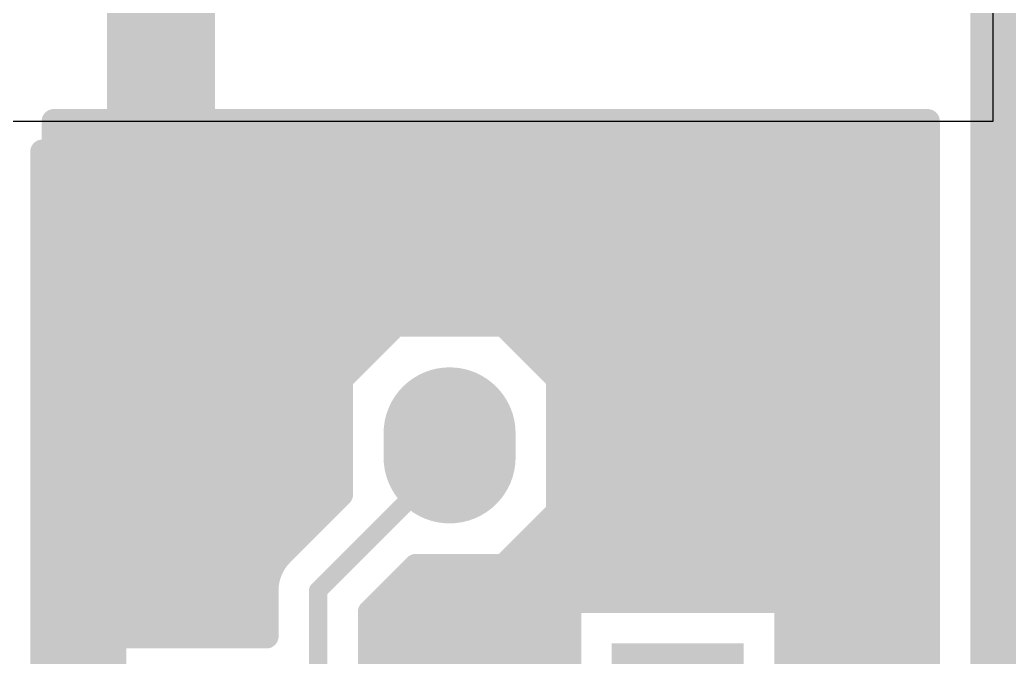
# Model space of a CAD drawing. Header units: inches. Extents: x 0 to 226, y 0 to 70.
# Drawn here: x 217.42 to 225.71, y 14.04 to 19.34 of the extents above; entities that cross this region are included whole.
import ezdxf

# ---------------------------------------------------------------- set-up
doc = ezdxf.new("R2010")
doc.units = ezdxf.units.IN
for name, color, linetype in [('Keep-Out Layer', 6, 'Continuous'), ('Multi-Layer', 9, 'Continuous'), ('Top Layer', 1, 'Continuous')]:
    doc.layers.add(name, color=color, linetype=linetype)

msp = doc.modelspace()

# ---------------------------------------------------------------- hatches: boundary and pattern name
at = {"layer": 'Top Layer'}
for points in [[(219.0433, 23.9051), (218.1433, 23.9051), (218.1433, 18.5997), (219.0433, 18.5997)], [(218.1433, 17.802), (219.0433, 17.802), (219.0433, 18.8997), (218.1433, 18.8997)], [(217.7928, 17.9187), (219.7057, 17.9187), (219.7057, 18.5997), (217.7928, 18.5997)]]:
    msp.add_hatch(color=1, dxfattribs=at).paths.add_polyline_path(points)

# ---------------------------------------------------------------- linework, layer by layer
at = {"layer": 'Keep-Out Layer'}
msp.add_lwpolyline([(225.5241, -0.0084, 0.381, 0.381, 0), (225.5241, 24.8217, 0.381, 0.381, 0)], format="xyseb", dxfattribs=at)
at = {"layer": 'Multi-Layer'}
for p, q in [((225.5241, 18.4981), (225.5241, 24.8557)), ((206.0836, 18.4981), (225.5241, 18.4981))]:
    msp.add_line(p, q, dxfattribs=at)
at = {"layer": 'Top Layer'}
for points in [[(217.6996, 18.4981, 0.2032, 0.2032, 0), (217.7877, 18.4981, 0.2032, 0.2032, 0)], [(217.6996, 18.2441, 0.2032, 0.2032, 0), (217.6996, 18.4981, 0.2032, 0.2032, 0)], [(217.7877, 18.2441, 0.2032, 0.2032, 0), (217.7877, 18.4981, 0.2032, 0.2032, 0)], [(219.3989, 18.4981, 0.2032, 0.2032, 0), (224.978, 18.4981, 0.2032, 0.2032, 0)], [(219.3989, 18.2441, 0.2032, 0.2032, 0), (219.3989, 18.4981, 0.2032, 0.2032, 0)], [(219.4928, 14.729, 0.2032, 0.2032, 0), (219.4928, 18.4981, 0.2032, 0.2032, 0)], [(219.696, 14.9953, 0.2032, 0.2032, 0), (219.696, 18.4981, 0.2032, 0.2032, 0)], [(219.8992, 15.1985, 0.2032, 0.2032, 0), (219.8992, 18.4981, 0.2032, 0.2032, 0)], [(220.1024, 16.3634, 0.2032, 0.2032, 0), (220.1024, 18.4981, 0.2032, 0.2032, 0)], [(220.3056, 16.5666, 0.2032, 0.2032, 0), (220.3056, 18.4981, 0.2032, 0.2032, 0)], [(220.5088, 16.7698, 0.2032, 0.2032, 0), (220.5088, 18.4981, 0.2032, 0.2032, 0)], [(220.712, 16.8042, 0.2032, 0.2032, 0), (220.712, 18.4981, 0.2032, 0.2032, 0)], [(220.9152, 16.8042, 0.2032, 0.2032, 0), (220.9152, 18.4981, 0.2032, 0.2032, 0)], [(221.1184, 16.8042, 0.2032, 0.2032, 0), (221.1184, 18.4981, 0.2032, 0.2032, 0)], [(221.3216, 16.8042, 0.2032, 0.2032, 0), (221.3216, 18.4981, 0.2032, 0.2032, 0)], [(221.5248, 16.7283, 0.2032, 0.2032, 0), (221.5248, 18.4981, 0.2032, 0.2032, 0)], [(221.728, 16.5251, 0.2032, 0.2032, 0), (221.728, 18.4981, 0.2032, 0.2032, 0)], [(221.9312, 12.992, 0.2032, 0.2032, 0), (221.9312, 18.4981, 0.2032, 0.2032, 0)], [(222.1344, 14.5042, 0.2032, 0.2032, 0), (222.1344, 18.4981, 0.2032, 0.2032, 0)], [(222.3376, 14.5042, 0.2032, 0.2032, 0), (222.3376, 18.4981, 0.2032, 0.2032, 0)], [(222.5408, 14.5042, 0.2032, 0.2032, 0), (222.5408, 18.4981, 0.2032, 0.2032, 0)], [(222.744, 14.5042, 0.2032, 0.2032, 0), (222.744, 18.4981, 0.2032, 0.2032, 0)], [(222.9472, 14.5042, 0.2032, 0.2032, 0), (222.9472, 18.4981, 0.2032, 0.2032, 0)], [(223.1504, 14.5042, 0.2032, 0.2032, 0), (223.1504, 18.4981, 0.2032, 0.2032, 0)], [(223.3536, 14.5042, 0.2032, 0.2032, 0), (223.3536, 18.4981, 0.2032, 0.2032, 0)], [(223.5568, 14.5042, 0.2032, 0.2032, 0), (223.5568, 18.4981, 0.2032, 0.2032, 0)], [(223.76, 14.5042, 0.2032, 0.2032, 0), (223.76, 18.4981, 0.2032, 0.2032, 0)], [(223.9632, 0.5377, 0.2032, 0.2032, 0), (223.9632, 18.4981, 0.2032, 0.2032, 0)], [(224.1664, 0.5377, 0.2032, 0.2032, 0), (224.1664, 18.4981, 0.2032, 0.2032, 0)], [(224.3696, 0.5377, 0.2032, 0.2032, 0), (224.3696, 18.4981, 0.2032, 0.2032, 0)], [(224.5728, 0.5377, 0.2032, 0.2032, 0), (224.5728, 18.4981, 0.2032, 0.2032, 0)], [(224.776, 0.5377, 0.2032, 0.2032, 0), (224.776, 18.4981, 0.2032, 0.2032, 0)], [(224.978, 0.5377, 0.2032, 0.2032, 0), (224.978, 18.4981, 0.2032, 0.2032, 0)], [(217.6996, 18.4041, 0.2032, 0.2032, 0), (217.7877, 18.4041, 0.2032, 0.2032, 0)], [(219.3989, 18.4041, 0.2032, 0.2032, 0), (224.978, 18.4041, 0.2032, 0.2032, 0)], [(217.6046, 18.2441, 0.2032, 0.2032, 0), (217.6996, 18.2441, 0.2032, 0.2032, 0)], [(217.6046, 13.591, 0.2032, 0.2032, 0), (217.6046, 18.2441, 0.2032, 0.2032, 0)], [(217.664, 13.1531, 0.2032, 0.2032, 0), (217.664, 18.2441, 0.2032, 0.2032, 0)], [(217.7877, 18.2441, 0.2032, 0.2032, 0), (219.3989, 18.2441, 0.2032, 0.2032, 0)], [(217.8672, 12.6999, 0.2032, 0.2032, 0), (217.8672, 18.2441, 0.2032, 0.2032, 0)], [(218.0704, 12.4447, 0.2032, 0.2032, 0), (218.0704, 18.2441, 0.2032, 0.2032, 0)], [(218.2736, 14.2084, 0.2032, 0.2032, 0), (218.2736, 18.2441, 0.2032, 0.2032, 0)], [(218.4768, 14.2084, 0.2032, 0.2032, 0), (218.4768, 18.2441, 0.2032, 0.2032, 0)], [(218.68, 14.2084, 0.2032, 0.2032, 0), (218.68, 18.2441, 0.2032, 0.2032, 0)], [(218.8832, 14.2084, 0.2032, 0.2032, 0), (218.8832, 18.2441, 0.2032, 0.2032, 0)], [(219.0864, 14.2084, 0.2032, 0.2032, 0), (219.0864, 18.2441, 0.2032, 0.2032, 0)], [(219.2896, 14.2084, 0.2032, 0.2032, 0), (219.2896, 18.2441, 0.2032, 0.2032, 0)], [(217.6046, 18.2009, 0.2032, 0.2032, 0), (224.978, 18.2009, 0.2032, 0.2032, 0)], [(217.6046, 17.9977, 0.2032, 0.2032, 0), (224.978, 17.9977, 0.2032, 0.2032, 0)], [(217.6046, 17.7945, 0.2032, 0.2032, 0), (224.978, 17.7945, 0.2032, 0.2032, 0)], [(217.6046, 17.5913, 0.2032, 0.2032, 0), (224.978, 17.5913, 0.2032, 0.2032, 0)], [(217.6046, 17.3881, 0.2032, 0.2032, 0), (224.978, 17.3881, 0.2032, 0.2032, 0)], [(217.6046, 17.1849, 0.2032, 0.2032, 0), (224.978, 17.1849, 0.2032, 0.2032, 0)], [(217.6046, 16.9817, 0.2032, 0.2032, 0), (224.978, 16.9817, 0.2032, 0.2032, 0)], [(217.6046, 16.7785, 0.2032, 0.2032, 0), (220.5176, 16.7785, 0.2032, 0.2032, 0)], [(220.0905, 16.3514, 0.2032, 0.2032, 0), (220.5433, 16.8042, 0.2032, 0.2032, 0)], [(220.5433, 16.8042, 0.2032, 0.2032, 0), (221.4489, 16.8042, 0.2032, 0.2032, 0)], [(221.4489, 16.8042, 0.2032, 0.2032, 0), (221.9017, 16.3514, 0.2032, 0.2032, 0)], [(221.4747, 16.7785, 0.2032, 0.2032, 0), (224.978, 16.7785, 0.2032, 0.2032, 0)], [(217.6046, 16.5753, 0.2032, 0.2032, 0), (220.3144, 16.5753, 0.2032, 0.2032, 0)], [(221.6779, 16.5753, 0.2032, 0.2032, 0), (224.978, 16.5753, 0.2032, 0.2032, 0)], [(217.6046, 16.3721, 0.2032, 0.2032, 0), (220.1112, 16.3721, 0.2032, 0.2032, 0)], [(220.0905, 15.3898, 0.2032, 0.2032, 0), (220.0905, 16.3514, 0.2032, 0.2032, 0)], [(220.9961, 15.6986, 1.1, 1.1, 0), (220.9961, 15.8986, 1.1, 1.1, 0)], [(221.8811, 16.3721, 0.2032, 0.2032, 0), (224.978, 16.3721, 0.2032, 0.2032, 0)], [(221.9017, 15.2458, 0.2032, 0.2032, 0), (221.9017, 16.3514, 0.2032, 0.2032, 0)], [(217.6046, 16.1689, 0.2032, 0.2032, 0), (220.0905, 16.1689, 0.2032, 0.2032, 0)], [(221.9017, 16.1689, 0.2032, 0.2032, 0), (224.978, 16.1689, 0.2032, 0.2032, 0)], [(217.6046, 15.9657, 0.2032, 0.2032, 0), (220.0905, 15.9657, 0.2032, 0.2032, 0)], [(221.9017, 15.9657, 0.2032, 0.2032, 0), (224.978, 15.9657, 0.2032, 0.2032, 0)], [(217.6046, 15.7625, 0.2032, 0.2032, 0), (220.0905, 15.7625, 0.2032, 0.2032, 0)], [(219.9018, 14.5905, 0.1524, 0.1524, 0), (221.1302, 15.8189, 0.1524, 0.1524, 0)], [(221.9017, 15.7625, 0.2032, 0.2032, 0), (224.978, 15.7625, 0.2032, 0.2032, 0)], [(217.6046, 15.5593, 0.2032, 0.2032, 0), (220.0905, 15.5593, 0.2032, 0.2032, 0)], [(221.9017, 15.5593, 0.2032, 0.2032, 0), (224.978, 15.5593, 0.2032, 0.2032, 0)], [(217.6046, 15.3561, 0.2032, 0.2032, 0), (220.0568, 15.3561, 0.2032, 0.2032, 0)], [(219.597, 14.8963, 0.2032, 0.2032, 0), (220.0905, 15.3898, 0.2032, 0.2032, 0)], [(221.9017, 15.3561, 0.2032, 0.2032, 0), (224.978, 15.3561, 0.2032, 0.2032, 0)], [(221.4489, 14.793, 0.2032, 0.2032, 0), (221.9017, 15.2458, 0.2032, 0.2032, 0)], [(217.6046, 15.1529, 0.2032, 0.2032, 0), (219.8536, 15.1529, 0.2032, 0.2032, 0)], [(221.8088, 15.1529, 0.2032, 0.2032, 0), (224.978, 15.1529, 0.2032, 0.2032, 0)], [(221.728, 12.9721, 0.2032, 0.2032, 0), (221.728, 15.0721, 0.2032, 0.2032, 0)], [(217.6046, 14.9497, 0.2032, 0.2032, 0), (219.6504, 14.9497, 0.2032, 0.2032, 0)], [(221.6056, 14.9497, 0.2032, 0.2032, 0), (224.978, 14.9497, 0.2032, 0.2032, 0)], [(219.47, 14.5905, 0.2032, 0.2032, -0.199327), (219.597, 14.8963, 0.2032, 0.2032, 0)], [(219.47, 14.5905, 0.2032, 0.2032, -0.198912), (219.5965, 14.8958, 0.2032, 0.2032, 0)], [(221.5248, 12.9721, 0.2032, 0.2032, 0), (221.5248, 14.8689, 0.2032, 0.2032, 0)], [(220.3336, 14.4116, 0.2032, 0.2032, 0), (220.7151, 14.793, 0.2032, 0.2032, 0)], [(220.712, 12.9721, 0.2032, 0.2032, 0), (220.712, 14.79, 0.2032, 0.2032, 0)], [(220.7151, 14.793, 0.2032, 0.2032, 0), (221.4489, 14.793, 0.2032, 0.2032, 0)], [(220.9152, 12.9721, 0.2032, 0.2032, 0), (220.9152, 14.793, 0.2032, 0.2032, 0)], [(221.1184, 12.9721, 0.2032, 0.2032, 0), (221.1184, 14.793, 0.2032, 0.2032, 0)], [(221.3216, 12.9721, 0.2032, 0.2032, 0), (221.3216, 14.793, 0.2032, 0.2032, 0)], [(217.6046, 14.7465, 0.2032, 0.2032, 0), (219.4992, 14.7465, 0.2032, 0.2032, 0)], [(220.6685, 14.7465, 0.2032, 0.2032, 0), (224.978, 14.7465, 0.2032, 0.2032, 0)], [(219.47, 14.2084, 0.2032, 0.2032, 0), (219.47, 14.5905, 0.2032, 0.2032, 0)], [(220.5088, 12.9721, 0.2032, 0.2032, 0), (220.5088, 14.5868, 0.2032, 0.2032, 0)], [(217.6046, 14.5433, 0.2032, 0.2032, 0), (219.47, 14.5433, 0.2032, 0.2032, 0)], [(219.9018, 12.9309, 0.1524, 0.1524, 0), (219.9018, 14.5905, 0.1524, 0.1524, 0)], [(220.4653, 14.5433, 0.2032, 0.2032, 0), (224.978, 14.5433, 0.2032, 0.2032, 0)], [(221.9905, 14.5042, 0.2032, 0.2032, 0), (223.8017, 14.5042, 0.2032, 0.2032, 0)], [(221.9905, 13.0513, 0.2032, 0.2032, 0), (221.9905, 14.5042, 0.2032, 0.2032, 0)], [(223.8017, 12.493, 0.2032, 0.2032, 0), (223.8017, 14.5042, 0.2032, 0.2032, 0)], [(217.6046, 14.3401, 0.2032, 0.2032, 0), (219.47, 14.3401, 0.2032, 0.2032, 0)], [(220.3336, 12.9721, 0.2032, 0.2032, 0), (220.3336, 14.4116, 0.2032, 0.2032, 0)], [(220.3336, 14.3401, 0.2032, 0.2032, 0), (221.9905, 14.3401, 0.2032, 0.2032, 0)], [(223.8017, 14.3401, 0.2032, 0.2032, 0), (224.978, 14.3401, 0.2032, 0.2032, 0)], [(218.2025, 14.2084, 0.2032, 0.2032, 0), (219.47, 14.2084, 0.2032, 0.2032, 0)], [(218.2025, 12.5672, 0.2032, 0.2032, 0), (218.2025, 14.2084, 0.2032, 0.2032, 0)], [(217.6046, 14.1369, 0.2032, 0.2032, 0), (218.2025, 14.1369, 0.2032, 0.2032, 0)], [(220.3336, 14.1369, 0.2032, 0.2032, 0), (221.9905, 14.1369, 0.2032, 0.2032, 0)], [(223.8017, 14.1369, 0.2032, 0.2032, 0), (224.978, 14.1369, 0.2032, 0.2032, 0)], [(217.6046, 13.9337, 0.2032, 0.2032, 0), (218.2025, 13.9337, 0.2032, 0.2032, 0)], [(220.3336, 13.9337, 0.2032, 0.2032, 0), (221.9905, 13.9337, 0.2032, 0.2032, 0)], [(223.8017, 13.9337, 0.2032, 0.2032, 0), (224.978, 13.9337, 0.2032, 0.2032, 0)]]:
    msp.add_lwpolyline(points, format="xyseb", dxfattribs=at)
for points in [[(217.6488, 18.4981, 0.1016, 0.1016, 1), (217.7504, 18.4981, 0.1016, 0.1016, 1)], [(217.6488, 18.4981, 0.1016, 0.1016, 1), (217.7504, 18.4981, 0.1016, 0.1016, 1)], [(217.7369, 18.4981, 0.1016, 0.1016, 1), (217.8385, 18.4981, 0.1016, 0.1016, 1)], [(217.7369, 18.4981, 0.1016, 0.1016, 1), (217.8385, 18.4981, 0.1016, 0.1016, 1)], [(219.3481, 18.4981, 0.1016, 0.1016, 1), (219.4497, 18.4981, 0.1016, 0.1016, 1)], [(219.3481, 18.4981, 0.1016, 0.1016, 1), (219.4497, 18.4981, 0.1016, 0.1016, 1)], [(219.442, 18.4981, 0.1016, 0.1016, 1), (219.5436, 18.4981, 0.1016, 0.1016, 1)], [(219.6452, 18.4981, 0.1016, 0.1016, 1), (219.7468, 18.4981, 0.1016, 0.1016, 1)], [(219.8484, 18.4981, 0.1016, 0.1016, 1), (219.95, 18.4981, 0.1016, 0.1016, 1)], [(220.0516, 18.4981, 0.1016, 0.1016, 1), (220.1532, 18.4981, 0.1016, 0.1016, 1)], [(220.2548, 18.4981, 0.1016, 0.1016, 1), (220.3564, 18.4981, 0.1016, 0.1016, 1)], [(220.458, 18.4981, 0.1016, 0.1016, 1), (220.5596, 18.4981, 0.1016, 0.1016, 1)], [(220.6612, 18.4981, 0.1016, 0.1016, 1), (220.7628, 18.4981, 0.1016, 0.1016, 1)], [(220.8644, 18.4981, 0.1016, 0.1016, 1), (220.966, 18.4981, 0.1016, 0.1016, 1)], [(221.0676, 18.4981, 0.1016, 0.1016, 1), (221.1692, 18.4981, 0.1016, 0.1016, 1)], [(221.2708, 18.4981, 0.1016, 0.1016, 1), (221.3724, 18.4981, 0.1016, 0.1016, 1)], [(221.474, 18.4981, 0.1016, 0.1016, 1), (221.5756, 18.4981, 0.1016, 0.1016, 1)], [(221.6772, 18.4981, 0.1016, 0.1016, 1), (221.7788, 18.4981, 0.1016, 0.1016, 1)], [(221.8804, 18.4981, 0.1016, 0.1016, 1), (221.982, 18.4981, 0.1016, 0.1016, 1)], [(222.0836, 18.4981, 0.1016, 0.1016, 1), (222.1852, 18.4981, 0.1016, 0.1016, 1)], [(222.2868, 18.4981, 0.1016, 0.1016, 1), (222.3884, 18.4981, 0.1016, 0.1016, 1)], [(222.49, 18.4981, 0.1016, 0.1016, 1), (222.5916, 18.4981, 0.1016, 0.1016, 1)], [(222.6932, 18.4981, 0.1016, 0.1016, 1), (222.7948, 18.4981, 0.1016, 0.1016, 1)], [(222.8964, 18.4981, 0.1016, 0.1016, 1), (222.998, 18.4981, 0.1016, 0.1016, 1)], [(223.0996, 18.4981, 0.1016, 0.1016, 1), (223.2012, 18.4981, 0.1016, 0.1016, 1)], [(223.3028, 18.4981, 0.1016, 0.1016, 1), (223.4044, 18.4981, 0.1016, 0.1016, 1)], [(223.506, 18.4981, 0.1016, 0.1016, 1), (223.6076, 18.4981, 0.1016, 0.1016, 1)], [(223.7092, 18.4981, 0.1016, 0.1016, 1), (223.8108, 18.4981, 0.1016, 0.1016, 1)], [(223.9124, 18.4981, 0.1016, 0.1016, 1), (224.014, 18.4981, 0.1016, 0.1016, 1)], [(224.1156, 18.4981, 0.1016, 0.1016, 1), (224.2172, 18.4981, 0.1016, 0.1016, 1)], [(224.3188, 18.4981, 0.1016, 0.1016, 1), (224.4204, 18.4981, 0.1016, 0.1016, 1)], [(224.522, 18.4981, 0.1016, 0.1016, 1), (224.6236, 18.4981, 0.1016, 0.1016, 1)], [(224.7252, 18.4981, 0.1016, 0.1016, 1), (224.8268, 18.4981, 0.1016, 0.1016, 1)], [(224.9272, 18.4981, 0.1016, 0.1016, 1), (225.0288, 18.4981, 0.1016, 0.1016, 1)], [(224.9272, 18.4981, 0.1016, 0.1016, 1), (225.0288, 18.4981, 0.1016, 0.1016, 1)], [(217.6488, 18.4041, 0.1016, 0.1016, 1), (217.7504, 18.4041, 0.1016, 0.1016, 1)], [(217.8134, 18.2512, 0.3048, 0.3048, 1), (218.1182, 18.2512, 0.3048, 0.3048, 1)], [(217.7369, 18.4041, 0.1016, 0.1016, 1), (217.8385, 18.4041, 0.1016, 0.1016, 1)], [(218.6499, 18.2629, 0.3048, 0.3048, 1), (218.9547, 18.2629, 0.3048, 0.3048, 1)], [(219.3481, 18.4041, 0.1016, 0.1016, 1), (219.4497, 18.4041, 0.1016, 0.1016, 1)], [(219.5009, 18.2629, 0.3048, 0.3048, 1), (219.8057, 18.2629, 0.3048, 0.3048, 1)], [(220.3519, 18.2629, 0.3048, 0.3048, 1), (220.6567, 18.2629, 0.3048, 0.3048, 1)], [(221.2028, 18.2629, 0.3048, 0.3048, 1), (221.5076, 18.2629, 0.3048, 0.3048, 1)], [(222.0538, 18.2629, 0.3048, 0.3048, 1), (222.3586, 18.2629, 0.3048, 0.3048, 1)], [(222.9047, 18.2629, 0.3048, 0.3048, 1), (223.2095, 18.2629, 0.3048, 0.3048, 1)], [(223.7557, 18.2629, 0.3048, 0.3048, 1), (224.0605, 18.2629, 0.3048, 0.3048, 1)], [(224.9272, 18.4041, 0.1016, 0.1016, 1), (225.0288, 18.4041, 0.1016, 0.1016, 1)], [(217.5538, 18.2441, 0.1016, 0.1016, 1), (217.6554, 18.2441, 0.1016, 0.1016, 1)], [(217.5538, 18.2441, 0.1016, 0.1016, 1), (217.6554, 18.2441, 0.1016, 0.1016, 1)], [(217.6132, 18.2441, 0.1016, 0.1016, 1), (217.7148, 18.2441, 0.1016, 0.1016, 1)], [(217.6488, 18.2441, 0.1016, 0.1016, 1), (217.7504, 18.2441, 0.1016, 0.1016, 1)], [(217.6488, 18.2441, 0.1016, 0.1016, 1), (217.7504, 18.2441, 0.1016, 0.1016, 1)], [(217.7369, 18.2441, 0.1016, 0.1016, 1), (217.8385, 18.2441, 0.1016, 0.1016, 1)], [(217.7369, 18.2441, 0.1016, 0.1016, 1), (217.8385, 18.2441, 0.1016, 0.1016, 1)], [(217.8164, 18.2441, 0.1016, 0.1016, 1), (217.918, 18.2441, 0.1016, 0.1016, 1)], [(218.0196, 18.2441, 0.1016, 0.1016, 1), (218.1212, 18.2441, 0.1016, 0.1016, 1)], [(218.2228, 18.2441, 0.1016, 0.1016, 1), (218.3244, 18.2441, 0.1016, 0.1016, 1)], [(218.426, 18.2441, 0.1016, 0.1016, 1), (218.5276, 18.2441, 0.1016, 0.1016, 1)], [(218.6292, 18.2441, 0.1016, 0.1016, 1), (218.7308, 18.2441, 0.1016, 0.1016, 1)], [(218.8324, 18.2441, 0.1016, 0.1016, 1), (218.934, 18.2441, 0.1016, 0.1016, 1)], [(219.0356, 18.2441, 0.1016, 0.1016, 1), (219.1372, 18.2441, 0.1016, 0.1016, 1)], [(219.2388, 18.2441, 0.1016, 0.1016, 1), (219.3404, 18.2441, 0.1016, 0.1016, 1)], [(219.3481, 18.2441, 0.1016, 0.1016, 1), (219.4497, 18.2441, 0.1016, 0.1016, 1)], [(219.3481, 18.2441, 0.1016, 0.1016, 1), (219.4497, 18.2441, 0.1016, 0.1016, 1)], [(217.5538, 18.2009, 0.1016, 0.1016, 1), (217.6554, 18.2009, 0.1016, 0.1016, 1)], [(224.9272, 18.2009, 0.1016, 0.1016, 1), (225.0288, 18.2009, 0.1016, 0.1016, 1)], [(217.5538, 17.9977, 0.1016, 0.1016, 1), (217.6554, 17.9977, 0.1016, 0.1016, 1)], [(224.9272, 17.9977, 0.1016, 0.1016, 1), (225.0288, 17.9977, 0.1016, 0.1016, 1)], [(217.5538, 17.7945, 0.1016, 0.1016, 1), (217.6554, 17.7945, 0.1016, 0.1016, 1)], [(224.9272, 17.7945, 0.1016, 0.1016, 1), (225.0288, 17.7945, 0.1016, 0.1016, 1)], [(217.5538, 17.5913, 0.1016, 0.1016, 1), (217.6554, 17.5913, 0.1016, 0.1016, 1)], [(217.8362, 17.3989, 0.3048, 0.3048, 1), (218.141, 17.3989, 0.3048, 0.3048, 1)], [(218.9708, 17.433, 0.3048, 0.3048, 1), (219.2756, 17.433, 0.3048, 0.3048, 1)], [(220.9011, 17.3311, 0.3556, 0.3556, 1), (221.2567, 17.3311, 0.3556, 0.3556, 1)], [(223.6004, 17.321, 0.3556, 0.3556, 1), (223.956, 17.321, 0.3556, 0.3556, 1)], [(224.9272, 17.5913, 0.1016, 0.1016, 1), (225.0288, 17.5913, 0.1016, 0.1016, 1)], [(221.9757, 17.27, 0.3048, 0.3048, 1), (222.2805, 17.27, 0.3048, 0.3048, 1)], [(217.5538, 17.3881, 0.1016, 0.1016, 1), (217.6554, 17.3881, 0.1016, 0.1016, 1)], [(224.9272, 17.3881, 0.1016, 0.1016, 1), (225.0288, 17.3881, 0.1016, 0.1016, 1)], [(217.5538, 17.1849, 0.1016, 0.1016, 1), (217.6554, 17.1849, 0.1016, 0.1016, 1)], [(219.7857, 17.0256, 0.3048, 0.3048, 1), (220.0905, 17.0256, 0.3048, 0.3048, 1)], [(224.9272, 17.1849, 0.1016, 0.1016, 1), (225.0288, 17.1849, 0.1016, 0.1016, 1)], [(217.5538, 16.9817, 0.1016, 0.1016, 1), (217.6554, 16.9817, 0.1016, 0.1016, 1)], [(224.9272, 16.9817, 0.1016, 0.1016, 1), (225.0288, 16.9817, 0.1016, 0.1016, 1)], [(219.136, 16.6227, 0.3048, 0.3048, 1), (219.4408, 16.6227, 0.3048, 0.3048, 1)], [(217.5538, 16.7785, 0.1016, 0.1016, 1), (217.6554, 16.7785, 0.1016, 0.1016, 1)], [(220.458, 16.7698, 0.1016, 0.1016, 1), (220.5596, 16.7698, 0.1016, 0.1016, 1)], [(220.4668, 16.7785, 0.1016, 0.1016, 1), (220.5684, 16.7785, 0.1016, 0.1016, 1)], [(220.4925, 16.8042, 0.1016, 0.1016, 1), (220.5941, 16.8042, 0.1016, 0.1016, 1)], [(220.4925, 16.8042, 0.1016, 0.1016, 1), (220.5941, 16.8042, 0.1016, 0.1016, 1)], [(220.6612, 16.8042, 0.1016, 0.1016, 1), (220.7628, 16.8042, 0.1016, 0.1016, 1)], [(220.8644, 16.8042, 0.1016, 0.1016, 1), (220.966, 16.8042, 0.1016, 0.1016, 1)], [(221.0676, 16.8042, 0.1016, 0.1016, 1), (221.1692, 16.8042, 0.1016, 0.1016, 1)], [(221.2708, 16.8042, 0.1016, 0.1016, 1), (221.3724, 16.8042, 0.1016, 0.1016, 1)], [(221.3981, 16.8042, 0.1016, 0.1016, 1), (221.4997, 16.8042, 0.1016, 0.1016, 1)], [(221.3981, 16.8042, 0.1016, 0.1016, 1), (221.4997, 16.8042, 0.1016, 0.1016, 1)], [(221.4239, 16.7785, 0.1016, 0.1016, 1), (221.5255, 16.7785, 0.1016, 0.1016, 1)], [(223.1606, 16.5888, 0.3048, 0.3048, 1), (223.4654, 16.5888, 0.3048, 0.3048, 1)], [(224.9272, 16.7785, 0.1016, 0.1016, 1), (225.0288, 16.7785, 0.1016, 0.1016, 1)], [(217.8134, 16.4905, 0.3048, 0.3048, 1), (218.1182, 16.4905, 0.3048, 0.3048, 1)], [(221.474, 16.7283, 0.1016, 0.1016, 1), (221.5756, 16.7283, 0.1016, 0.1016, 1)], [(217.5538, 16.5753, 0.1016, 0.1016, 1), (217.6554, 16.5753, 0.1016, 0.1016, 1)], [(220.2548, 16.5666, 0.1016, 0.1016, 1), (220.3564, 16.5666, 0.1016, 0.1016, 1)], [(220.2636, 16.5753, 0.1016, 0.1016, 1), (220.3652, 16.5753, 0.1016, 0.1016, 1)], [(221.6271, 16.5753, 0.1016, 0.1016, 1), (221.7287, 16.5753, 0.1016, 0.1016, 1)], [(221.6772, 16.5251, 0.1016, 0.1016, 1), (221.7788, 16.5251, 0.1016, 0.1016, 1)], [(224.9272, 16.5753, 0.1016, 0.1016, 1), (225.0288, 16.5753, 0.1016, 0.1016, 1)], [(217.5538, 16.3721, 0.1016, 0.1016, 1), (217.6554, 16.3721, 0.1016, 0.1016, 1)], [(220.0397, 16.3514, 0.1016, 0.1016, 1), (220.1413, 16.3514, 0.1016, 0.1016, 1)], [(220.0397, 16.3514, 0.1016, 0.1016, 1), (220.1413, 16.3514, 0.1016, 0.1016, 1)], [(220.0516, 16.3634, 0.1016, 0.1016, 1), (220.1532, 16.3634, 0.1016, 0.1016, 1)], [(220.0604, 16.3721, 0.1016, 0.1016, 1), (220.162, 16.3721, 0.1016, 0.1016, 1)], [(220.7211, 15.8986, 0.55, 0.55, 1), (221.2711, 15.8986, 0.55, 0.55, 1)], [(221.8303, 16.3721, 0.1016, 0.1016, 1), (221.9319, 16.3721, 0.1016, 0.1016, 1)], [(221.8509, 16.3514, 0.1016, 0.1016, 1), (221.9525, 16.3514, 0.1016, 0.1016, 1)], [(221.8509, 16.3514, 0.1016, 0.1016, 1), (221.9525, 16.3514, 0.1016, 0.1016, 1)], [(223.9547, 16.1369, 0.3048, 0.3048, 1), (224.2595, 16.1369, 0.3048, 0.3048, 1)], [(224.9272, 16.3721, 0.1016, 0.1016, 1), (225.0288, 16.3721, 0.1016, 0.1016, 1)], [(217.5538, 16.1689, 0.1016, 0.1016, 1), (217.6554, 16.1689, 0.1016, 0.1016, 1)], [(220.0397, 16.1689, 0.1016, 0.1016, 1), (220.1413, 16.1689, 0.1016, 0.1016, 1)], [(221.8509, 16.1689, 0.1016, 0.1016, 1), (221.9525, 16.1689, 0.1016, 0.1016, 1)], [(224.9272, 16.1689, 0.1016, 0.1016, 1), (225.0288, 16.1689, 0.1016, 0.1016, 1)], [(220.7211, 15.6986, 0.55, 0.55, 1), (221.2711, 15.6986, 0.55, 0.55, 1)], [(217.5538, 15.9657, 0.1016, 0.1016, 1), (217.6554, 15.9657, 0.1016, 0.1016, 1)], [(218.7216, 15.7013, 0.3556, 0.3556, 1), (219.0772, 15.7013, 0.3556, 0.3556, 1)], [(220.0397, 15.9657, 0.1016, 0.1016, 1), (220.1413, 15.9657, 0.1016, 0.1016, 1)], [(221.8509, 15.9657, 0.1016, 0.1016, 1), (221.9525, 15.9657, 0.1016, 0.1016, 1)], [(224.9272, 15.9657, 0.1016, 0.1016, 1), (225.0288, 15.9657, 0.1016, 0.1016, 1)], [(217.8134, 15.6696, 0.3048, 0.3048, 1), (218.1182, 15.6696, 0.3048, 0.3048, 1)], [(217.5538, 15.7625, 0.1016, 0.1016, 1), (217.6554, 15.7625, 0.1016, 0.1016, 1)], [(220.0397, 15.7625, 0.1016, 0.1016, 1), (220.1413, 15.7625, 0.1016, 0.1016, 1)], [(221.0921, 15.8189, 0.0762, 0.0762, 1), (221.1683, 15.8189, 0.0762, 0.0762, 1)], [(221.8509, 15.7625, 0.1016, 0.1016, 1), (221.9525, 15.7625, 0.1016, 0.1016, 1)], [(224.9272, 15.7625, 0.1016, 0.1016, 1), (225.0288, 15.7625, 0.1016, 0.1016, 1)], [(217.5538, 15.5593, 0.1016, 0.1016, 1), (217.6554, 15.5593, 0.1016, 0.1016, 1)], [(220.0397, 15.5593, 0.1016, 0.1016, 1), (220.1413, 15.5593, 0.1016, 0.1016, 1)], [(221.8509, 15.5593, 0.1016, 0.1016, 1), (221.9525, 15.5593, 0.1016, 0.1016, 1)], [(224.9272, 15.5593, 0.1016, 0.1016, 1), (225.0288, 15.5593, 0.1016, 0.1016, 1)], [(217.5538, 15.3561, 0.1016, 0.1016, 1), (217.6554, 15.3561, 0.1016, 0.1016, 1)], [(220.006, 15.3561, 0.1016, 0.1016, 1), (220.1076, 15.3561, 0.1016, 0.1016, 1)], [(220.0397, 15.3898, 0.1016, 0.1016, 1), (220.1413, 15.3898, 0.1016, 0.1016, 1)], [(220.0397, 15.3898, 0.1016, 0.1016, 1), (220.1413, 15.3898, 0.1016, 0.1016, 1)], [(221.8509, 15.3561, 0.1016, 0.1016, 1), (221.9525, 15.3561, 0.1016, 0.1016, 1)], [(224.9272, 15.3561, 0.1016, 0.1016, 1), (225.0288, 15.3561, 0.1016, 0.1016, 1)], [(219.8484, 15.1985, 0.1016, 0.1016, 1), (219.95, 15.1985, 0.1016, 0.1016, 1)], [(221.8509, 15.2458, 0.1016, 0.1016, 1), (221.9525, 15.2458, 0.1016, 0.1016, 1)], [(221.8509, 15.2458, 0.1016, 0.1016, 1), (221.9525, 15.2458, 0.1016, 0.1016, 1)], [(217.5538, 15.1529, 0.1016, 0.1016, 1), (217.6554, 15.1529, 0.1016, 0.1016, 1)], [(219.8028, 15.1529, 0.1016, 0.1016, 1), (219.9044, 15.1529, 0.1016, 0.1016, 1)], [(221.758, 15.1529, 0.1016, 0.1016, 1), (221.8596, 15.1529, 0.1016, 0.1016, 1)], [(224.9272, 15.1529, 0.1016, 0.1016, 1), (225.0288, 15.1529, 0.1016, 0.1016, 1)], [(217.8134, 14.8487, 0.3048, 0.3048, 1), (218.1182, 14.8487, 0.3048, 0.3048, 1)], [(221.6772, 15.0721, 0.1016, 0.1016, 1), (221.7788, 15.0721, 0.1016, 0.1016, 1)], [(223.4859, 14.8747, 0.3048, 0.3048, 1), (223.7907, 14.8747, 0.3048, 0.3048, 1)], [(217.5538, 14.9497, 0.1016, 0.1016, 1), (217.6554, 14.9497, 0.1016, 0.1016, 1)], [(219.5996, 14.9497, 0.1016, 0.1016, 1), (219.7012, 14.9497, 0.1016, 0.1016, 1)], [(219.6452, 14.9953, 0.1016, 0.1016, 1), (219.7468, 14.9953, 0.1016, 0.1016, 1)], [(221.5548, 14.9497, 0.1016, 0.1016, 1), (221.6564, 14.9497, 0.1016, 0.1016, 1)], [(224.9272, 14.9497, 0.1016, 0.1016, 1), (225.0288, 14.9497, 0.1016, 0.1016, 1)], [(219.5457, 14.8958, 0.1016, 0.1016, 1), (219.6473, 14.8958, 0.1016, 0.1016, 1)], [(219.5462, 14.8963, 0.1016, 0.1016, 1), (219.6478, 14.8963, 0.1016, 0.1016, 1)], [(219.5462, 14.8963, 0.1016, 0.1016, 1), (219.6478, 14.8963, 0.1016, 0.1016, 1)], [(221.474, 14.8689, 0.1016, 0.1016, 1), (221.5756, 14.8689, 0.1016, 0.1016, 1)], [(224.326, 14.707, 0.3048, 0.3048, 1), (224.6308, 14.707, 0.3048, 0.3048, 1)], [(220.6612, 14.79, 0.1016, 0.1016, 1), (220.7628, 14.79, 0.1016, 0.1016, 1)], [(220.6643, 14.793, 0.1016, 0.1016, 1), (220.7659, 14.793, 0.1016, 0.1016, 1)], [(220.6643, 14.793, 0.1016, 0.1016, 1), (220.7659, 14.793, 0.1016, 0.1016, 1)], [(220.8644, 14.793, 0.1016, 0.1016, 1), (220.966, 14.793, 0.1016, 0.1016, 1)], [(221.0676, 14.793, 0.1016, 0.1016, 1), (221.1692, 14.793, 0.1016, 0.1016, 1)], [(221.2708, 14.793, 0.1016, 0.1016, 1), (221.3724, 14.793, 0.1016, 0.1016, 1)], [(221.3981, 14.793, 0.1016, 0.1016, 1), (221.4997, 14.793, 0.1016, 0.1016, 1)], [(221.3981, 14.793, 0.1016, 0.1016, 1), (221.4997, 14.793, 0.1016, 0.1016, 1)], [(217.5538, 14.7465, 0.1016, 0.1016, 1), (217.6554, 14.7465, 0.1016, 0.1016, 1)], [(219.442, 14.729, 0.1016, 0.1016, 1), (219.5436, 14.729, 0.1016, 0.1016, 1)], [(219.4484, 14.7465, 0.1016, 0.1016, 1), (219.55, 14.7465, 0.1016, 0.1016, 1)], [(220.6177, 14.7465, 0.1016, 0.1016, 1), (220.7193, 14.7465, 0.1016, 0.1016, 1)], [(224.9272, 14.7465, 0.1016, 0.1016, 1), (225.0288, 14.7465, 0.1016, 0.1016, 1)], [(219.4192, 14.5905, 0.1016, 0.1016, 1), (219.5208, 14.5905, 0.1016, 0.1016, 1)], [(219.4192, 14.5905, 0.1016, 0.1016, 1), (219.5208, 14.5905, 0.1016, 0.1016, 1)], [(219.4192, 14.5905, 0.1016, 0.1016, 1), (219.5208, 14.5905, 0.1016, 0.1016, 1)], [(220.458, 14.5868, 0.1016, 0.1016, 1), (220.5596, 14.5868, 0.1016, 0.1016, 1)], [(220.833, 14.4274, 0.3048, 0.3048, 1), (221.1378, 14.4274, 0.3048, 0.3048, 1)], [(217.5538, 14.5433, 0.1016, 0.1016, 1), (217.6554, 14.5433, 0.1016, 0.1016, 1)], [(219.4192, 14.5433, 0.1016, 0.1016, 1), (219.5208, 14.5433, 0.1016, 0.1016, 1)], [(219.8637, 14.5905, 0.0762, 0.0762, 1), (219.9399, 14.5905, 0.0762, 0.0762, 1)], [(219.8637, 14.5905, 0.0762, 0.0762, 1), (219.9399, 14.5905, 0.0762, 0.0762, 1)], [(220.4145, 14.5433, 0.1016, 0.1016, 1), (220.5161, 14.5433, 0.1016, 0.1016, 1)], [(221.9397, 14.5042, 0.1016, 0.1016, 1), (222.0413, 14.5042, 0.1016, 0.1016, 1)], [(221.9397, 14.5042, 0.1016, 0.1016, 1), (222.0413, 14.5042, 0.1016, 0.1016, 1)], [(222.0836, 14.5042, 0.1016, 0.1016, 1), (222.1852, 14.5042, 0.1016, 0.1016, 1)], [(222.2868, 14.5042, 0.1016, 0.1016, 1), (222.3884, 14.5042, 0.1016, 0.1016, 1)], [(222.49, 14.5042, 0.1016, 0.1016, 1), (222.5916, 14.5042, 0.1016, 0.1016, 1)], [(222.6932, 14.5042, 0.1016, 0.1016, 1), (222.7948, 14.5042, 0.1016, 0.1016, 1)], [(222.8964, 14.5042, 0.1016, 0.1016, 1), (222.998, 14.5042, 0.1016, 0.1016, 1)], [(223.0996, 14.5042, 0.1016, 0.1016, 1), (223.2012, 14.5042, 0.1016, 0.1016, 1)], [(223.3028, 14.5042, 0.1016, 0.1016, 1), (223.4044, 14.5042, 0.1016, 0.1016, 1)], [(223.506, 14.5042, 0.1016, 0.1016, 1), (223.6076, 14.5042, 0.1016, 0.1016, 1)], [(223.7092, 14.5042, 0.1016, 0.1016, 1), (223.8108, 14.5042, 0.1016, 0.1016, 1)], [(223.7509, 14.5042, 0.1016, 0.1016, 1), (223.8525, 14.5042, 0.1016, 0.1016, 1)], [(223.7509, 14.5042, 0.1016, 0.1016, 1), (223.8525, 14.5042, 0.1016, 0.1016, 1)], [(224.9272, 14.5433, 0.1016, 0.1016, 1), (225.0288, 14.5433, 0.1016, 0.1016, 1)], [(217.5538, 14.3401, 0.1016, 0.1016, 1), (217.6554, 14.3401, 0.1016, 0.1016, 1)], [(219.4192, 14.3401, 0.1016, 0.1016, 1), (219.5208, 14.3401, 0.1016, 0.1016, 1)], [(220.2828, 14.4116, 0.1016, 0.1016, 1), (220.3844, 14.4116, 0.1016, 0.1016, 1)], [(220.2828, 14.4116, 0.1016, 0.1016, 1), (220.3844, 14.4116, 0.1016, 0.1016, 1)], [(220.2828, 14.3401, 0.1016, 0.1016, 1), (220.3844, 14.3401, 0.1016, 0.1016, 1)], [(221.9397, 14.3401, 0.1016, 0.1016, 1), (222.0413, 14.3401, 0.1016, 0.1016, 1)], [(223.7509, 14.3401, 0.1016, 0.1016, 1), (223.8525, 14.3401, 0.1016, 0.1016, 1)], [(224.9272, 14.3401, 0.1016, 0.1016, 1), (225.0288, 14.3401, 0.1016, 0.1016, 1)], [(217.8134, 14.0278, 0.3048, 0.3048, 1), (218.1182, 14.0278, 0.3048, 0.3048, 1)], [(218.1517, 14.2084, 0.1016, 0.1016, 1), (218.2533, 14.2084, 0.1016, 0.1016, 1)], [(218.1517, 14.2084, 0.1016, 0.1016, 1), (218.2533, 14.2084, 0.1016, 0.1016, 1)], [(218.2228, 14.2084, 0.1016, 0.1016, 1), (218.3244, 14.2084, 0.1016, 0.1016, 1)], [(218.426, 14.2084, 0.1016, 0.1016, 1), (218.5276, 14.2084, 0.1016, 0.1016, 1)], [(218.6292, 14.2084, 0.1016, 0.1016, 1), (218.7308, 14.2084, 0.1016, 0.1016, 1)], [(218.8324, 14.2084, 0.1016, 0.1016, 1), (218.934, 14.2084, 0.1016, 0.1016, 1)], [(219.0356, 14.2084, 0.1016, 0.1016, 1), (219.1372, 14.2084, 0.1016, 0.1016, 1)], [(219.2388, 14.2084, 0.1016, 0.1016, 1), (219.3404, 14.2084, 0.1016, 0.1016, 1)], [(219.4192, 14.2084, 0.1016, 0.1016, 1), (219.5208, 14.2084, 0.1016, 0.1016, 1)], [(219.4192, 14.2084, 0.1016, 0.1016, 1), (219.5208, 14.2084, 0.1016, 0.1016, 1)], [(217.5538, 14.1369, 0.1016, 0.1016, 1), (217.6554, 14.1369, 0.1016, 0.1016, 1)], [(218.1517, 14.1369, 0.1016, 0.1016, 1), (218.2533, 14.1369, 0.1016, 0.1016, 1)], [(220.2828, 14.1369, 0.1016, 0.1016, 1), (220.3844, 14.1369, 0.1016, 0.1016, 1)], [(221.9397, 14.1369, 0.1016, 0.1016, 1), (222.0413, 14.1369, 0.1016, 0.1016, 1)], [(223.7509, 14.1369, 0.1016, 0.1016, 1), (223.8525, 14.1369, 0.1016, 0.1016, 1)], [(224.9272, 14.1369, 0.1016, 0.1016, 1), (225.0288, 14.1369, 0.1016, 0.1016, 1)], [(218.1517, 13.9337, 0.1016, 0.1016, 1), (218.2533, 13.9337, 0.1016, 0.1016, 1)], [(221.9397, 13.9337, 0.1016, 0.1016, 1), (222.0413, 13.9337, 0.1016, 0.1016, 1)], [(224.9272, 13.9337, 0.1016, 0.1016, 1), (225.0288, 13.9337, 0.1016, 0.1016, 1)]]:
    msp.add_lwpolyline(points, format="xyseb", close=True, dxfattribs=at)
for points in [[(218.9864, 18.5997), (218.9864, 19.1997), (218.1864, 18.5997), (218.1864, 19.1997)], [(222.3461, 16.4486), (222.3461, 15.1486), (223.4461, 16.4486), (223.4461, 15.1486)], [(219.5381, 14.4628), (219.5381, 15.3928), (218.5581, 14.4628), (218.5581, 15.3928)], [(220.4461, 14.1486), (220.4461, 12.8486), (221.5461, 14.1486), (221.5461, 12.8486)], [(222.3461, 14.1486), (222.3461, 12.8486), (223.4461, 14.1486), (223.4461, 12.8486)]]:
    msp.add_solid(points, dxfattribs=at)

doc.saveas('drawing.dxf')
